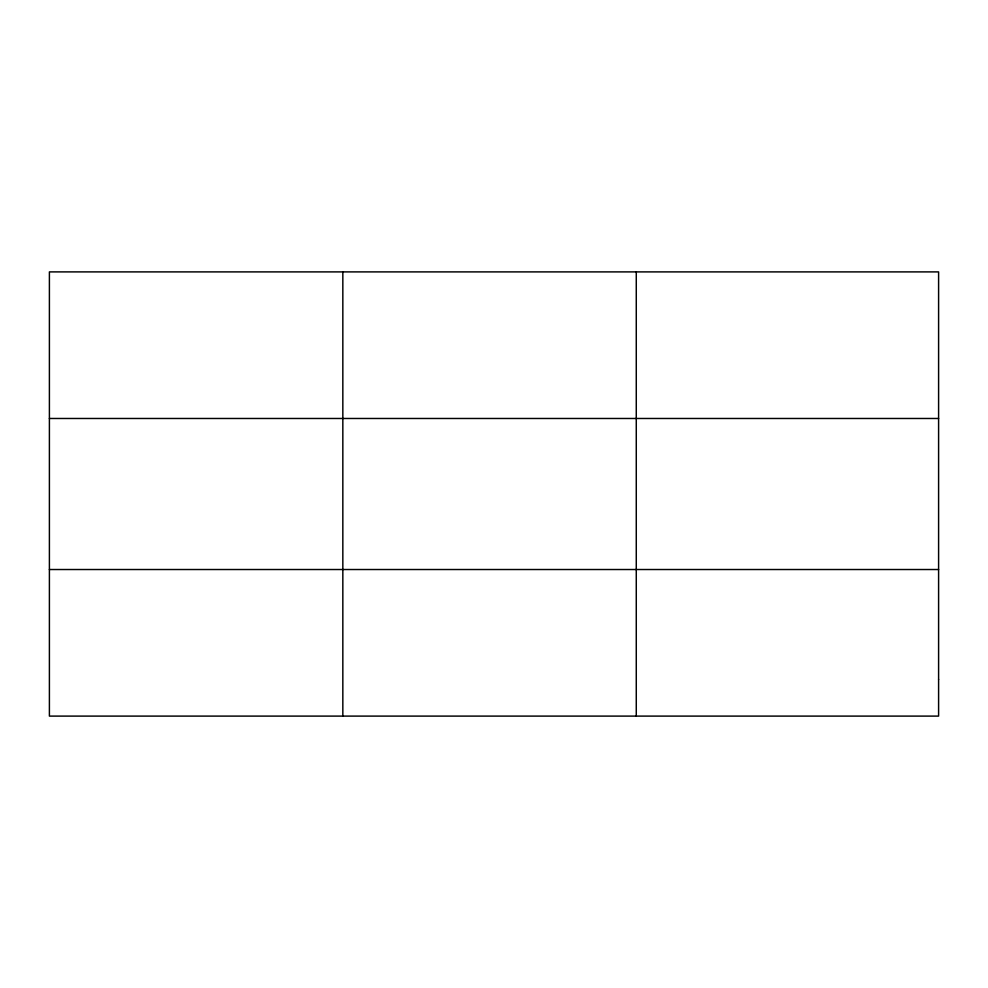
<?xml version="1.0" encoding="UTF-8"?>
<svg xmlns="http://www.w3.org/2000/svg" width="988" height="988" viewBox="0 0 988 988"><rect width="100%" height="100%" fill="white"/><g stroke="black" fill="none" stroke-linecap="round" stroke-linejoin="round"><path stroke-width="1.48" d="M342.836 716.102L342.836 271.898M636.272 716.102L636.272 271.898M49.4 418.48L938.6 418.48M49.4 569.52L938.6 569.52M938.6 679.46L938.6 716.102L49.4 716.102L49.4 271.898L938.6 271.898L938.6 679.46"/></g></svg>
